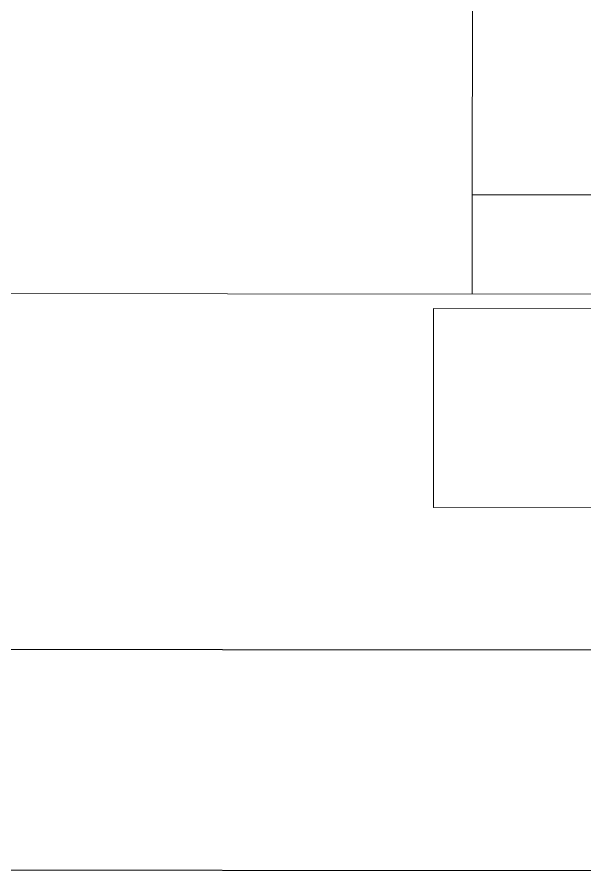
# Model space of a CAD drawing. Header units: millimetres. Extents: x 0 to 145404, y 0 to 194550.
# Drawn here: x 65052 to 66080, y 165956 to 167500 of the extents above; entities that cross this region are included whole.
import ezdxf

# ---------------------------------------------------------------- set-up
doc = ezdxf.new("R2010")
doc.units = ezdxf.units.MM
doc.layers.add('АР - мебель', color=7, linetype='Continuous', lineweight=9, true_color=0x787878)
doc.layers.add('АР - Наружная стена', color=144, linetype='Continuous', lineweight=30)

# ---------------------------------------------------------------- blocks, each defined once
blk = doc.blocks.new('КРТ37_1550х2200')
for points in [[(775, -2200), (775, 0)], [(1161.7, -360), (1161.7, 0), (801.7, 0)], [(1161.7, -360), (801.7, -360), (801.7, 0)], [(595.7, -290), (595.7, -50.8), (164.6, -50.8), (164.6, -290)], [(-653.1, -290), (775, -290)]]:
    blk.add_lwpolyline(points)
blk = doc.blocks.new('Квартира 1К 5450 тип 5-3')
at = {"layer": 'АР - Наружная стена'}
blk.add_lwpolyline([(5650, -6550), (5650, -6150), (0, -6150), (0, -6550)], close=True, dxfattribs=at)
at = {"layer": 'АР - мебель', "xscale": -1, "rotation": 90}
blk.add_blockref('КРТ37_1550х2200', (200, -4731.5), dxfattribs=at)
blk = doc.blocks.new('H_Section_2')
at = {"rotation": 56.96711930257281}
blk.add_blockref('Квартира 1К 5450 тип 5-3', (-1428.1, -17202.1, 0), dxfattribs=at)

msp = doc.modelspace()

# ---------------------------------------------------------------- block references
at = {"xscale": -1, "rotation": 56.92792192093123}
msp.add_blockref('H_Section_2', (51175.5, 180696.1), dxfattribs=at)

doc.saveas('drawing.dxf')
